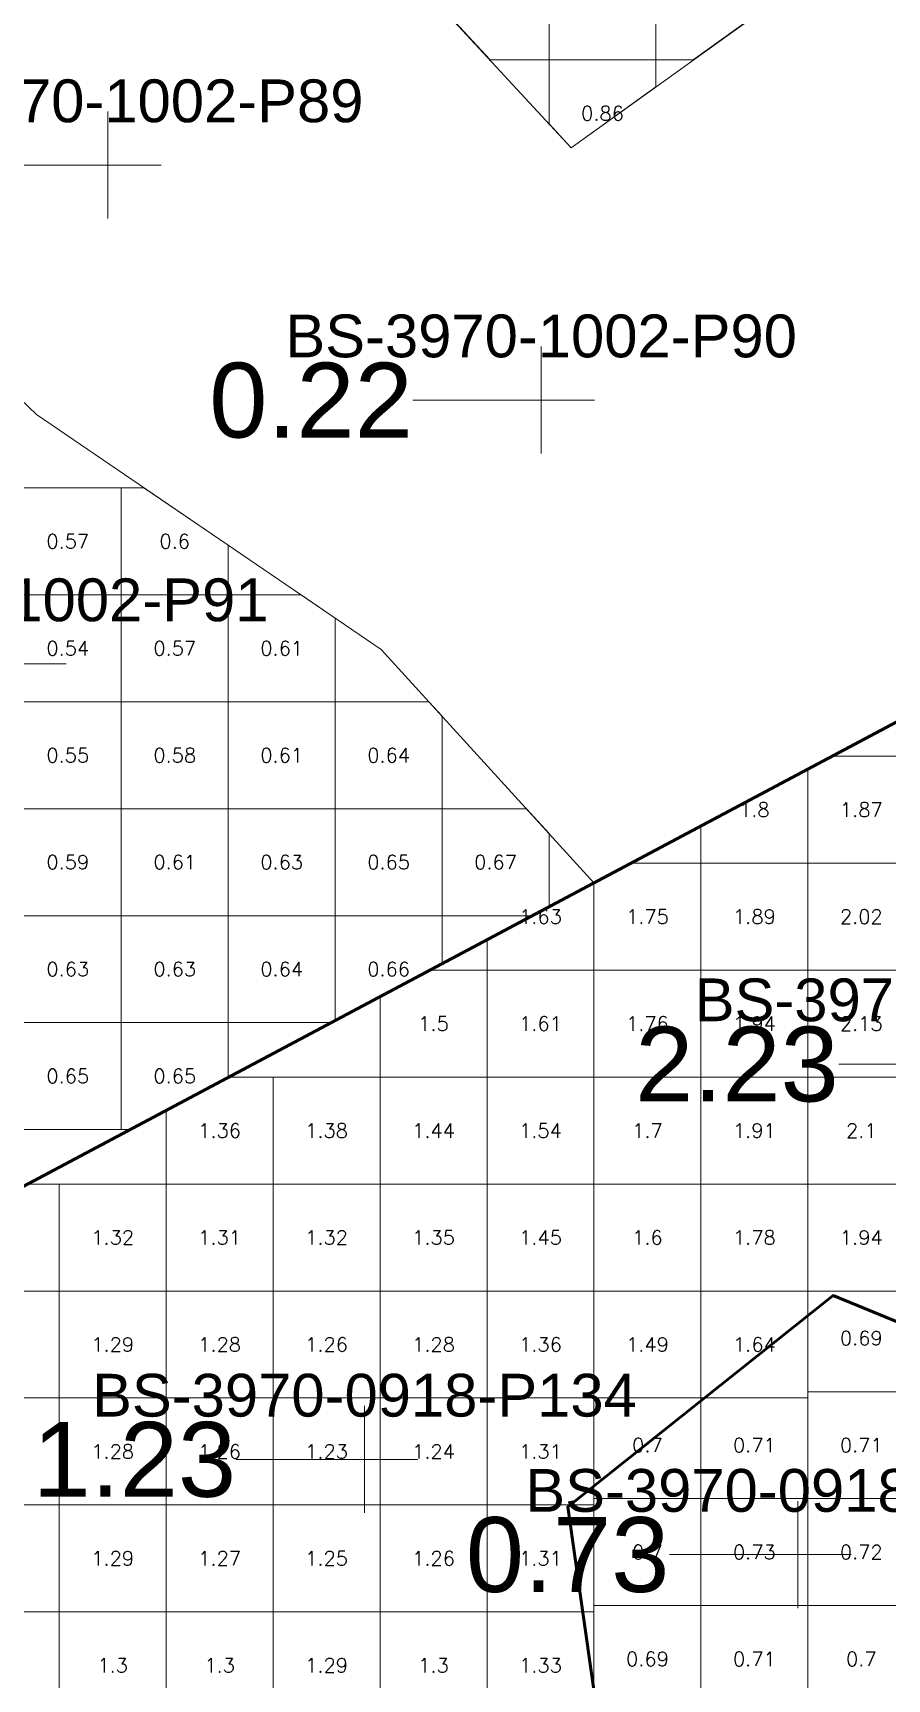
# Model space of a CAD drawing. Header units: inches. Extents: x 469775 to 470079, y 4349683 to 4349873.
# Drawn here: x 469870.06 to 469878.04, y 4349746.76 to 4349762.14 of the extents above; entities that cross this region are included whole.
import ezdxf
from ezdxf.enums import TextEntityAlignment as Align

# ---------------------------------------------------------------- set-up
doc = ezdxf.new("R2010")
doc.units = ezdxf.units.IN
doc.header["$MEASUREMENT"] = 0
for name, color, linetype, lineweight in [('点', 7, 'Continuous', 0), ('爆区方格网', 7, 'Continuous', 0), ('线条', 7, 'Continuous', 0), ('钻孔', 7, 'Continuous', 0)]:
    doc.layers.add(name, color=color, linetype=linetype, lineweight=lineweight)
doc.styles.add('3dmine_textStyle_1', font='txt.shx', dxfattribs={"height": 1, "bigfont": 'gbcbig.shx'})
doc.styles.add('3dmine_textStyle_2', font='arial.ttf', dxfattribs={"height": 1})

msp = doc.modelspace()

# ---------------------------------------------------------------- hatches: boundary and pattern name
at = {"layer": '钻孔', "linetype": 'Continuous', "lineweight": 0, "true_color": 0x808080, "extrusion": (0, 1, 0)}
for points in [[(-469871.757, 3960.126), (-469870.757, 3960.126), (-469870.757, 3972.126), (-469871.757, 3972.126)], [(-469875.81, 3960.217), (-469874.81, 3960.217), (-469874.81, 3972.217), (-469875.81, 3972.217)]]:
    msp.add_hatch(color=8, dxfattribs=at).paths.add_polyline_path(points, flags=0)
at = {"layer": '钻孔', "linetype": 'Continuous', "lineweight": 0, "true_color": 0x80ffff, "extrusion": (0, 1, 0)}
msp.add_hatch(color=131, dxfattribs=at).paths.add_polyline_path([(-469870.869, 3960.08), (-469869.869, 3960.08), (-469869.869, 3972.08), (-469870.869, 3972.08)], flags=0)
at = {"layer": '钻孔', "linetype": 'Continuous', "lineweight": 0, "true_color": 0x0000ff, "extrusion": (0, 1, 0)}
msp.add_hatch(color=5, dxfattribs=at).paths.add_polyline_path([(-469874.158, 3960.334), (-469873.158, 3960.334), (-469873.158, 3972.334), (-469874.158, 3972.334)], flags=0)
at = {"layer": '钻孔', "linetype": 'Continuous', "lineweight": 0, "true_color": 0x00ffff, "extrusion": (0, 1, 0)}
msp.add_hatch(color=4, dxfattribs=at).paths.add_polyline_path([(-469878.209, 3959.597), (-469877.209, 3959.597), (-469877.209, 3972.597), (-469878.209, 3972.597)], flags=0)

# ---------------------------------------------------------------- linework, layer by layer
at = {"color": 4, "linetype": 'Continuous', "lineweight": 0, "true_color": 0x00ffff, "elevation": 3966.233}
for points in [[(469879.061, 4349763.923), (469875.09, 4349761.071), (469872.785, 4349763.564)], [(469870.761, 4349763.128), (469867.863, 4349760.713), (469870.09, 4349758.577), (469873.314, 4349756.381), (469875.304, 4349754.198), (469865.757, 4349749.122), (469863.277, 4349745.916), (469858.867, 4349747.095), (469855.24, 4349743.466), (469853.308, 4349743.754), (469850.298, 4349745.551), (469847.477, 4349743.663), (469848.343, 4349739.646), (469845.427, 4349736.191)]]:
    msp.add_lwpolyline(points, dxfattribs=at)
at = {"color": 5, "linetype": 'Continuous', "lineweight": 50, "elevation": 3966.246}
msp.add_lwpolyline([(469863.277, 4349745.916), (469865.372, 4349742.59), (469870.758, 4349742.39), (469875.513, 4349745.185), (469875.059, 4349748.364), (469877.541, 4349750.341), (469880.7, 4349749.043), (469882.661, 4349748.577), (469887.283, 4349746.98), (469890.375, 4349747.712), (469892.104, 4349749.476), (469891.705, 4349752.968), (469892.637, 4349754.266), (469889.478, 4349756.794), (469884.88, 4349759.29), (469865.757, 4349749.122), (469863.277, 4349745.916)], dxfattribs=at)
at = {"color": 5, "linetype": 'Continuous', "lineweight": 53, "elevation": 3966.246}
msp.add_lwpolyline([(469880.7, 4349749.043), (469877.541, 4349750.341), (469875.059, 4349748.364), (469875.513, 4349745.185), (469870.758, 4349742.39), (469865.372, 4349742.59), (469863.277, 4349745.916), (469863.277, 4349745.916)], dxfattribs=at)
at = {"layer": '点', "color": 138, "linetype": 'Continuous', "lineweight": 0, "true_color": 0x004c4c}
for points, elevation in [([(469870.757, 4349760.41), (469870.757, 4349761.41)], 3972.126), ([(469871.257, 4349760.91), (469870.257, 4349760.91)], 3972.126), ([(469874.81, 4349758.212), (469874.81, 4349759.212)], 3972.217), ([(469875.31, 4349758.712), (469874.31, 4349758.712)], 3972.217), ([(469870.369, 4349756.245), (469869.369, 4349756.245)], 3972.08), ([(469873.158, 4349748.309), (469873.158, 4349749.309)], 3972.334), ([(469873.658, 4349748.809), (469872.658, 4349748.809)], 3972.334), ([(469877.209, 4349747.419), (469877.209, 4349748.419)], 3972.597), ([(469877.709, 4349747.919), (469876.709, 4349747.919)], 3972.597)]:
    msp.add_lwpolyline(points, dxfattribs=dict(at, elevation=elevation))
at = {"layer": '爆区方格网', "color": 131, "linetype": 'Continuous', "lineweight": 0, "true_color": 0x80ffff, "elevation": 3972.427}
for points in [[(469874.884, 4349761.892), (469874.332, 4349761.892), (469873.884, 4349762.376), (469873.884, 4349762.892), (469874.884, 4349762.892), (469874.884, 4349761.892)], [(469875.884, 4349761.892), (469874.884, 4349761.892), (469874.884, 4349762.892), (469875.884, 4349762.892), (469875.884, 4349761.892)], [(469876.884, 4349762.36), (469876.232, 4349761.892), (469875.884, 4349761.892), (469875.884, 4349762.892), (469876.884, 4349762.892), (469876.884, 4349762.36)], [(469875.884, 4349761.641), (469875.09, 4349761.071), (469874.884, 4349761.294), (469874.884, 4349761.892), (469875.884, 4349761.892), (469875.884, 4349761.641)], [(469872.884, 4349756.674), (469872.884, 4349755.892), (469871.884, 4349755.892), (469871.884, 4349756.892), (469872.565, 4349756.892), (469872.884, 4349756.674)], [(469872.884, 4349754.892), (469871.884, 4349754.892), (469871.884, 4349755.892), (469872.884, 4349755.892), (469872.884, 4349754.892)], [(469873.884, 4349755.756), (469873.884, 4349754.892), (469872.884, 4349754.892), (469872.884, 4349755.892), (469873.76, 4349755.892), (469873.884, 4349755.756)], [(469872.884, 4349753.892), (469871.884, 4349753.892), (469871.884, 4349754.892), (469872.884, 4349754.892), (469872.884, 4349753.892)], [(469873.884, 4349753.892), (469872.884, 4349753.892), (469872.884, 4349754.892), (469873.884, 4349754.892), (469873.884, 4349753.892)], [(469874.884, 4349754.659), (469874.884, 4349753.975), (469874.727, 4349753.892), (469873.884, 4349753.892), (469873.884, 4349754.892), (469874.672, 4349754.892), (469874.884, 4349754.659)], [(469872.884, 4349752.912), (469872.846, 4349752.892), (469871.884, 4349752.892), (469871.884, 4349753.892), (469872.884, 4349753.892), (469872.884, 4349752.912)], [(469873.884, 4349753.443), (469872.884, 4349752.912), (469872.884, 4349753.892), (469873.884, 4349753.892), (469873.884, 4349753.443)]]:
    msp.add_lwpolyline(points, dxfattribs=at)
at = {"layer": '爆区方格网', "color": 4, "linetype": 'Continuous', "lineweight": 0, "true_color": 0x00ffff}
for points, elevation in [([(469870.884, 4349756.892), (469869.884, 4349756.892), (469869.884, 4349757.892), (469870.884, 4349757.892), (469870.884, 4349756.892)], 3972.427), ([(469871.884, 4349757.355), (469871.884, 4349756.892), (469870.884, 4349756.892), (469870.884, 4349757.892), (469871.096, 4349757.892), (469871.884, 4349757.355)], 3972.427), ([(469870.884, 4349755.892), (469869.884, 4349755.892), (469869.884, 4349756.892), (469870.884, 4349756.892), (469870.884, 4349755.892)], 3972.427), ([(469871.884, 4349755.892), (469870.884, 4349755.892), (469870.884, 4349756.892), (469871.884, 4349756.892), (469871.884, 4349755.892)], 3972.427), ([(469870.884, 4349754.892), (469869.884, 4349754.892), (469869.884, 4349755.892), (469870.884, 4349755.892), (469870.884, 4349754.892)], 3972.427), ([(469871.884, 4349754.892), (469870.884, 4349754.892), (469870.884, 4349755.892), (469871.884, 4349755.892), (469871.884, 4349754.892)], 3972.427), ([(469870.884, 4349753.892), (469869.884, 4349753.892), (469869.884, 4349754.892), (469870.884, 4349754.892), (469870.884, 4349753.892)], 3972.427), ([(469871.884, 4349753.892), (469870.884, 4349753.892), (469870.884, 4349754.892), (469871.884, 4349754.892), (469871.884, 4349753.892)], 3972.427), ([(469870.884, 4349752.892), (469869.884, 4349752.892), (469869.884, 4349753.892), (469870.884, 4349753.892), (469870.884, 4349752.892)], 3972.427), ([(469871.884, 4349752.892), (469870.884, 4349752.892), (469870.884, 4349753.892), (469871.884, 4349753.892), (469871.884, 4349752.892)], 3972.427), ([(469870.884, 4349751.892), (469869.884, 4349751.892), (469869.884, 4349752.892), (469870.884, 4349752.892), (469870.884, 4349751.892)], 3972.427), ([(469871.884, 4349752.38), (469870.966, 4349751.892), (469870.884, 4349751.892), (469870.884, 4349752.892), (469871.884, 4349752.892), (469871.884, 4349752.38)], 3972.427), ([(469876.304, 4349747.442), (469875.304, 4349747.442), (469875.304, 4349748.383), (469875.304, 4349748.442), (469876.304, 4349748.442), (469876.304, 4349747.442)], 3972.193), ([(469877.304, 4349747.442), (469876.304, 4349747.442), (469876.304, 4349748.442), (469877.304, 4349748.442), (469877.304, 4349747.442)], 3972.193), ([(469878.304, 4349747.442), (469877.304, 4349747.442), (469877.304, 4349748.442), (469878.304, 4349748.442), (469878.304, 4349747.442)], 3972.193), ([(469876.304, 4349746.442), (469875.304, 4349746.442), (469875.304, 4349747.383), (469875.304, 4349747.442), (469876.304, 4349747.442), (469876.304, 4349746.442)], 3972.193), ([(469877.304, 4349746.442), (469876.304, 4349746.442), (469876.304, 4349747.442), (469877.304, 4349747.442), (469877.304, 4349746.442)], 3972.193), ([(469878.304, 4349746.442), (469877.304, 4349746.442), (469877.304, 4349747.442), (469878.304, 4349747.442), (469878.304, 4349746.442)], 3972.193)]:
    msp.add_lwpolyline(points, dxfattribs=dict(at, elevation=elevation))
at = {"layer": '爆区方格网', "color": 5, "linetype": 'Continuous', "lineweight": 0}
for points, elevation in [([(469878.304, 4349754.383), (469877.304, 4349754.383), (469877.304, 4349755.262), (469877.532, 4349755.383), (469878.304, 4349755.383), (469878.304, 4349754.383)], 3972.334), ([(469877.304, 4349754.383), (469876.304, 4349754.383), (469876.304, 4349754.73), (469877.304, 4349755.262), (469877.304, 4349754.383)], 3972.334), ([(469876.304, 4349753.383), (469875.304, 4349753.383), (469875.304, 4349754.198), (469875.651, 4349754.383), (469876.304, 4349754.383), (469876.304, 4349753.383)], 3972.334), ([(469877.304, 4349753.383), (469876.304, 4349753.383), (469876.304, 4349754.383), (469877.304, 4349754.383), (469877.304, 4349753.383)], 3972.334), ([(469878.304, 4349753.383), (469877.304, 4349753.383), (469877.304, 4349754.383), (469878.304, 4349754.383), (469878.304, 4349753.383)], 3972.334), ([(469875.304, 4349753.383), (469874.304, 4349753.383), (469874.304, 4349753.667), (469875.304, 4349754.198), (469875.304, 4349753.383)], 3972.334), ([(469874.304, 4349752.383), (469873.304, 4349752.383), (469873.304, 4349753.135), (469873.77, 4349753.383), (469874.304, 4349753.383), (469874.304, 4349752.383)], 3972.334), ([(469875.304, 4349752.383), (469874.304, 4349752.383), (469874.304, 4349753.383), (469875.304, 4349753.383), (469875.304, 4349752.383)], 3972.334), ([(469876.304, 4349752.383), (469875.304, 4349752.383), (469875.304, 4349753.383), (469876.304, 4349753.383), (469876.304, 4349752.383)], 3972.334), ([(469877.304, 4349752.383), (469876.304, 4349752.383), (469876.304, 4349753.383), (469877.304, 4349753.383), (469877.304, 4349752.383)], 3972.334), ([(469878.304, 4349752.383), (469877.304, 4349752.383), (469877.304, 4349753.383), (469878.304, 4349753.383), (469878.304, 4349752.383)], 3972.334), ([(469874.304, 4349751.383), (469873.304, 4349751.383), (469873.304, 4349752.383), (469874.304, 4349752.383), (469874.304, 4349751.383)], 3972.334), ([(469875.304, 4349751.383), (469874.304, 4349751.383), (469874.304, 4349752.383), (469875.304, 4349752.383), (469875.304, 4349751.383)], 3972.334), ([(469876.304, 4349751.383), (469875.304, 4349751.383), (469875.304, 4349752.383), (469876.304, 4349752.383), (469876.304, 4349751.383)], 3972.334), ([(469877.304, 4349751.383), (469876.304, 4349751.383), (469876.304, 4349752.383), (469877.304, 4349752.383), (469877.304, 4349751.383)], 3972.334), ([(469878.304, 4349751.383), (469877.304, 4349751.383), (469877.304, 4349752.383), (469878.304, 4349752.383), (469878.304, 4349751.383)], 3972.334), ([(469874.304, 4349750.383), (469873.304, 4349750.383), (469873.304, 4349751.383), (469874.304, 4349751.383), (469874.304, 4349750.383)], 3972.334), ([(469875.304, 4349750.383), (469874.304, 4349750.383), (469874.304, 4349751.383), (469875.304, 4349751.383), (469875.304, 4349750.383)], 3972.334), ([(469876.304, 4349750.383), (469875.304, 4349750.383), (469875.304, 4349751.383), (469876.304, 4349751.383), (469876.304, 4349750.383)], 3972.334), ([(469877.304, 4349750.383), (469876.304, 4349750.383), (469876.304, 4349751.383), (469877.304, 4349751.383), (469877.304, 4349750.383)], 3972.334), ([(469878.304, 4349750.383), (469877.304, 4349750.383), (469877.304, 4349751.383), (469878.304, 4349751.383), (469878.304, 4349750.383)], 3972.334), ([(469874.304, 4349749.383), (469873.304, 4349749.383), (469873.304, 4349750.383), (469874.304, 4349750.383), (469874.304, 4349749.383)], 3972.334), ([(469875.304, 4349749.383), (469874.304, 4349749.383), (469874.304, 4349750.383), (469875.304, 4349750.383), (469875.304, 4349749.383)], 3972.334), ([(469876.304, 4349749.383), (469875.304, 4349749.383), (469875.304, 4349750.383), (469876.304, 4349750.383), (469876.304, 4349749.383)], 3972.334), ([(469877.304, 4349749.383), (469876.304, 4349749.383), (469876.304, 4349750.383), (469877.304, 4349750.383), (469877.304, 4349749.383)], 3972.334), ([(469878.304, 4349749.442), (469877.304, 4349749.442), (469877.304, 4349750.383), (469878.304, 4349750.383), (469878.304, 4349749.442)], 3972.193), ([(469874.304, 4349748.383), (469873.304, 4349748.383), (469873.304, 4349749.383), (469874.304, 4349749.383), (469874.304, 4349748.383)], 3972.334), ([(469875.304, 4349748.383), (469874.304, 4349748.383), (469874.304, 4349749.383), (469875.304, 4349749.383), (469875.304, 4349748.383)], 3972.334), ([(469876.304, 4349748.442), (469875.304, 4349748.442), (469875.304, 4349749.383), (469876.304, 4349749.383), (469876.304, 4349748.442)], 3972.193), ([(469877.304, 4349748.442), (469876.304, 4349748.442), (469876.304, 4349749.383), (469877.304, 4349749.383), (469877.304, 4349748.442)], 3972.193), ([(469878.304, 4349749.383), (469878.304, 4349748.442), (469877.304, 4349748.442), (469877.304, 4349749.383), (469877.304, 4349749.442), (469878.304, 4349749.442), (469878.304, 4349749.383)], 3972.193)]:
    msp.add_lwpolyline(points, dxfattribs=dict(at, elevation=elevation))
at = {"layer": '爆区方格网', "color": 5, "linetype": 'Continuous', "lineweight": 0, "true_color": 0x0000ff, "elevation": 3972.334}
for points in [[(469872.304, 4349751.383), (469871.304, 4349751.383), (469871.304, 4349752.071), (469871.889, 4349752.383), (469872.304, 4349752.383), (469872.304, 4349751.383)], [(469873.304, 4349751.383), (469872.304, 4349751.383), (469872.304, 4349752.383), (469873.304, 4349752.383), (469873.304, 4349751.383)], [(469870.304, 4349750.383), (469869.304, 4349750.383), (469869.304, 4349751.008), (469870.009, 4349751.383), (469870.304, 4349751.383), (469870.304, 4349750.383)], [(469871.304, 4349750.383), (469870.304, 4349750.383), (469870.304, 4349751.383), (469871.304, 4349751.383), (469871.304, 4349750.383)], [(469872.304, 4349750.383), (469871.304, 4349750.383), (469871.304, 4349751.383), (469872.304, 4349751.383), (469872.304, 4349750.383)], [(469873.304, 4349750.383), (469872.304, 4349750.383), (469872.304, 4349751.383), (469873.304, 4349751.383), (469873.304, 4349750.383)], [(469870.304, 4349749.383), (469869.304, 4349749.383), (469869.304, 4349750.383), (469870.304, 4349750.383), (469870.304, 4349749.383)], [(469871.304, 4349749.383), (469870.304, 4349749.383), (469870.304, 4349750.383), (469871.304, 4349750.383), (469871.304, 4349749.383)], [(469872.304, 4349749.383), (469871.304, 4349749.383), (469871.304, 4349750.383), (469872.304, 4349750.383), (469872.304, 4349749.383)], [(469873.304, 4349749.383), (469872.304, 4349749.383), (469872.304, 4349750.383), (469873.304, 4349750.383), (469873.304, 4349749.383)], [(469870.304, 4349748.383), (469869.304, 4349748.383), (469869.304, 4349749.383), (469870.304, 4349749.383), (469870.304, 4349748.383)], [(469871.304, 4349748.383), (469870.304, 4349748.383), (469870.304, 4349749.383), (469871.304, 4349749.383), (469871.304, 4349748.383)], [(469872.304, 4349748.383), (469871.304, 4349748.383), (469871.304, 4349749.383), (469872.304, 4349749.383), (469872.304, 4349748.383)], [(469873.304, 4349748.383), (469872.304, 4349748.383), (469872.304, 4349749.383), (469873.304, 4349749.383), (469873.304, 4349748.383)], [(469870.304, 4349747.383), (469869.304, 4349747.383), (469869.304, 4349748.383), (469870.304, 4349748.383), (469870.304, 4349747.383)], [(469871.304, 4349747.383), (469870.304, 4349747.383), (469870.304, 4349748.383), (469871.304, 4349748.383), (469871.304, 4349747.383)], [(469872.304, 4349747.383), (469871.304, 4349747.383), (469871.304, 4349748.383), (469872.304, 4349748.383), (469872.304, 4349747.383)], [(469873.304, 4349747.383), (469872.304, 4349747.383), (469872.304, 4349748.383), (469873.304, 4349748.383), (469873.304, 4349747.383)], [(469874.304, 4349747.383), (469873.304, 4349747.383), (469873.304, 4349748.383), (469874.304, 4349748.383), (469874.304, 4349747.383)], [(469875.304, 4349747.383), (469874.304, 4349747.383), (469874.304, 4349748.383), (469875.304, 4349748.383), (469875.304, 4349747.383)], [(469870.304, 4349746.383), (469869.304, 4349746.383), (469869.304, 4349747.383), (469870.304, 4349747.383), (469870.304, 4349746.383)], [(469871.304, 4349746.383), (469870.304, 4349746.383), (469870.304, 4349747.383), (469871.304, 4349747.383), (469871.304, 4349746.383)], [(469872.304, 4349746.383), (469871.304, 4349746.383), (469871.304, 4349747.383), (469872.304, 4349747.383), (469872.304, 4349746.383)], [(469873.304, 4349746.383), (469872.304, 4349746.383), (469872.304, 4349747.383), (469873.304, 4349747.383), (469873.304, 4349746.383)], [(469874.304, 4349746.383), (469873.304, 4349746.383), (469873.304, 4349747.383), (469874.304, 4349747.383), (469874.304, 4349746.383)], [(469875.304, 4349746.383), (469874.304, 4349746.383), (469874.304, 4349747.383), (469875.304, 4349747.383), (469875.304, 4349746.383)]]:
    msp.add_lwpolyline(points, dxfattribs=at)
at = {"layer": '线条', "color": 138, "linetype": 'Continuous', "lineweight": 0, "true_color": 0x004c4c}
for points, elevation in [([(469870.757, 4349760.91), (469870.757, 4349760.91), (469870.757, 4349760.91)], 3972.126), ([(469874.81, 4349758.712), (469874.81, 4349758.712), (469874.81, 4349758.712)], 3972.217), ([(469873.158, 4349748.809), (469873.158, 4349748.809), (469873.158, 4349748.809)], 3972.334), ([(469877.209, 4349747.919), (469877.209, 4349747.919), (469877.209, 4349747.919)], 3972.597)]:
    msp.add_lwpolyline(points, dxfattribs=dict(at, elevation=elevation))
at = {"layer": '钻孔', "color": 8, "linetype": 'Continuous', "lineweight": 0, "true_color": 0x808080}
for points, elevation in [([(469870.757, 4349760.91), (469869.557, 4349760.91)], 3972.126), ([(469870.757, 4349760.91), (469869.557, 4349760.91)], 3960.126), ([(469874.81, 4349758.712), (469873.61, 4349758.712)], 3972.217), ([(469874.81, 4349758.712), (469873.61, 4349758.712)], 3960.217)]:
    msp.add_lwpolyline(points, dxfattribs=dict(at, elevation=elevation))
at = {"layer": '钻孔', "color": 5, "linetype": 'Continuous', "lineweight": 0}
for elevation in [3972.505, 3959.505]:
    msp.add_lwpolyline([(469878.793, 4349752.505), (469877.593, 4349752.505)], dxfattribs=dict(at, elevation=elevation))
at = {"layer": '钻孔', "color": 5, "linetype": 'Continuous', "lineweight": 0, "true_color": 0x0000ff}
for elevation in [3972.334, 3960.334]:
    msp.add_lwpolyline([(469873.158, 4349748.809), (469871.958, 4349748.809)], dxfattribs=dict(at, elevation=elevation))
at = {"layer": '钻孔', "color": 4, "linetype": 'Continuous', "lineweight": 0, "true_color": 0x00ffff}
for elevation in [3972.597, 3959.597]:
    msp.add_lwpolyline([(469877.209, 4349747.919), (469876.009, 4349747.919)], dxfattribs=dict(at, elevation=elevation))

# ---------------------------------------------------------------- texts
at = {"color": 131, "linetype": 'Continuous', "lineweight": 0, "true_color": 0x80ffff, "style": '3dmine_textStyle_1'}
for s, p in [('0.86', (469875.384, 4349761.392, 3972.427)), ('0.61', (469872.384, 4349756.392, 3972.427)), ('0.61', (469872.384, 4349755.392, 3972.427)), ('0.64', (469873.384, 4349755.392, 3972.427)), ('0.63', (469872.384, 4349754.392, 3972.427)), ('0.65', (469873.384, 4349754.392, 3972.427)), ('0.67', (469874.384, 4349754.392, 3972.427)), ('0.64', (469872.384, 4349753.392, 3972.427)), ('0.66', (469873.384, 4349753.392, 3972.427))]:
    msp.add_text(s, height=0.1333, dxfattribs=at).set_placement(p, align=Align.MIDDLE_CENTER)
at = {"color": 4, "linetype": 'Continuous', "lineweight": 0, "true_color": 0x00ffff, "style": '3dmine_textStyle_1'}
for s, p in [('0.57', (469870.384, 4349757.392, 3972.427)), ('0.6', (469871.384, 4349757.392, 3972.427)), ('0.54', (469870.384, 4349756.392, 3972.427)), ('0.57', (469871.384, 4349756.392, 3972.427)), ('0.55', (469870.384, 4349755.392, 3972.427)), ('0.58', (469871.384, 4349755.392, 3972.427)), ('0.59', (469870.384, 4349754.392, 3972.427)), ('0.61', (469871.384, 4349754.392, 3972.427)), ('0.63', (469870.384, 4349753.392, 3972.427)), ('0.63', (469871.384, 4349753.392, 3972.427)), ('0.65', (469870.384, 4349752.392, 3972.427)), ('0.65', (469871.384, 4349752.392, 3972.427)), ('0.7', (469875.804, 4349748.942, 3972.193)), ('0.71', (469876.804, 4349748.942, 3972.193)), ('0.71', (469877.804, 4349748.942, 3972.193)), ('0.7', (469875.804, 4349747.942, 3972.193)), ('0.73', (469876.804, 4349747.942, 3972.193)), ('0.72', (469877.804, 4349747.942, 3972.193)), ('0.69', (469875.804, 4349746.942, 3972.193)), ('0.71', (469876.804, 4349746.942, 3972.193)), ('0.7', (469877.804, 4349746.942, 3972.193))]:
    msp.add_text(s, height=0.1333, dxfattribs=at).set_placement(p, align=Align.MIDDLE_CENTER)
at = {"color": 5, "linetype": 'Continuous', "lineweight": 0, "style": '3dmine_textStyle_1'}
for s, p in [('1.8', (469876.804, 4349754.883, 3972.334)), ('1.87', (469877.804, 4349754.883, 3972.334)), ('1.63', (469874.804, 4349753.883, 3972.334)), ('1.75', (469875.804, 4349753.883, 3972.334)), ('1.89', (469876.804, 4349753.883, 3972.334)), ('2.02', (469877.804, 4349753.883, 3972.334)), ('1.5', (469873.804, 4349752.883, 3972.334)), ('1.61', (469874.804, 4349752.883, 3972.334)), ('1.76', (469875.804, 4349752.883, 3972.334)), ('1.94', (469876.804, 4349752.883, 3972.334)), ('2.13', (469877.804, 4349752.883, 3972.334)), ('1.44', (469873.804, 4349751.883, 3972.334)), ('1.54', (469874.804, 4349751.883, 3972.334)), ('1.7', (469875.804, 4349751.883, 3972.334)), ('1.91', (469876.804, 4349751.883, 3972.334)), ('2.1', (469877.804, 4349751.883, 3972.334)), ('1.45', (469874.804, 4349750.883, 3972.334)), ('1.6', (469875.804, 4349750.883, 3972.334)), ('1.78', (469876.804, 4349750.883, 3972.334)), ('1.94', (469877.804, 4349750.883, 3972.334)), ('0.69', (469877.804, 4349749.942, 3972.193)), ('1.36', (469874.804, 4349749.883, 3972.334)), ('1.49', (469875.804, 4349749.883, 3972.334)), ('1.64', (469876.804, 4349749.883, 3972.334))]:
    msp.add_text(s, height=0.1333, dxfattribs=at).set_placement(p, align=Align.MIDDLE_CENTER)
at = {"color": 5, "linetype": 'Continuous', "lineweight": 0, "true_color": 0x0000ff, "style": '3dmine_textStyle_1'}
for s, p in [('1.36', (469871.804, 4349751.883, 3972.334)), ('1.38', (469872.804, 4349751.883, 3972.334)), ('1.32', (469870.804, 4349750.883, 3972.334)), ('1.31', (469871.804, 4349750.883, 3972.334)), ('1.32', (469872.804, 4349750.883, 3972.334)), ('1.35', (469873.804, 4349750.883, 3972.334)), ('1.29', (469870.804, 4349749.883, 3972.334)), ('1.28', (469871.804, 4349749.883, 3972.334)), ('1.26', (469872.804, 4349749.883, 3972.334)), ('1.28', (469873.804, 4349749.883, 3972.334)), ('1.28', (469870.804, 4349748.883, 3972.334)), ('1.26', (469871.804, 4349748.883, 3972.334)), ('1.23', (469872.804, 4349748.883, 3972.334)), ('1.24', (469873.804, 4349748.883, 3972.334)), ('1.31', (469874.804, 4349748.883, 3972.334)), ('1.29', (469870.804, 4349747.883, 3972.334)), ('1.27', (469871.804, 4349747.883, 3972.334)), ('1.25', (469872.804, 4349747.883, 3972.334)), ('1.26', (469873.804, 4349747.883, 3972.334)), ('1.31', (469874.804, 4349747.883, 3972.334)), ('1.3', (469870.804, 4349746.883, 3972.334)), ('1.3', (469871.804, 4349746.883, 3972.334)), ('1.29', (469872.804, 4349746.883, 3972.334)), ('1.3', (469873.804, 4349746.883, 3972.334)), ('1.33', (469874.804, 4349746.883, 3972.334))]:
    msp.add_text(s, height=0.1333, dxfattribs=at).set_placement(p, align=Align.MIDDLE_CENTER)
at = {"layer": '钻孔', "color": 138, "linetype": 'Continuous', "lineweight": 0, "true_color": 0x004c4c, "style": '3dmine_textStyle_2'}
for s, p in [('BS-3970-1002-P89', (469870.757, 4349761.31, 3972.126)), ('BS-3970-1002-P90', (469874.81, 4349759.112, 3972.217)), ('BS-3970-1002-P91', (469869.869, 4349756.645, 3972.08)), ('BS-3970-0918-P126', (469877.209, 4349748.319, 3972.597))]:
    msp.add_text(s, height=0.4, dxfattribs=at).set_placement(p, align=Align.CENTER)
at = {"layer": '钻孔', "color": 8, "linetype": 'Continuous', "lineweight": 0, "true_color": 0x808080, "style": '3dmine_textStyle_2'}
msp.add_text('0.22', height=0.7, dxfattribs=at).set_placement((469873.61, 4349758.712, 3966.217), align=Align.MIDDLE_RIGHT)
at = {"layer": '钻孔', "color": 5, "linetype": 'Continuous', "lineweight": 0, "style": '3dmine_textStyle_2'}
for s, p in [('BS-3970-0918-P125', (469878.793, 4349752.905, 3972.505)), ('BS-3970-0918-P134', (469873.158, 4349749.209, 3972.334))]:
    msp.add_text(s, height=0.4, dxfattribs=at).set_placement(p, align=Align.CENTER)
msp.add_text('2.23', height=0.7, dxfattribs=at).set_placement((469877.593, 4349752.505, 3966.005), align=Align.MIDDLE_RIGHT)
at = {"layer": '钻孔', "color": 5, "linetype": 'Continuous', "lineweight": 0, "true_color": 0x0000ff, "style": '3dmine_textStyle_2'}
msp.add_text('1.23', height=0.7, dxfattribs=at).set_placement((469871.958, 4349748.809, 3966.334), align=Align.MIDDLE_RIGHT)
at = {"layer": '钻孔', "color": 4, "linetype": 'Continuous', "lineweight": 0, "true_color": 0x00ffff, "style": '3dmine_textStyle_2'}
msp.add_text('0.73', height=0.7, dxfattribs=at).set_placement((469876.009, 4349747.919, 3966.097), align=Align.MIDDLE_RIGHT)

doc.saveas('drawing.dxf')
